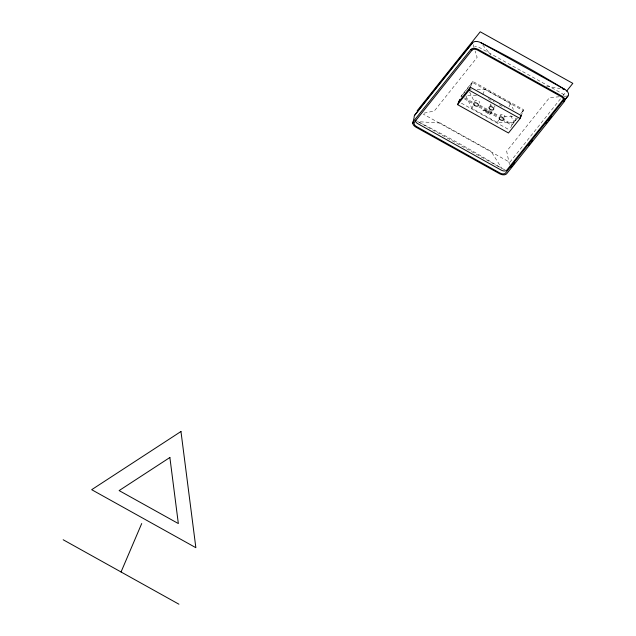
<?xml version="1.0" encoding="UTF-8"?>
<svg xmlns="http://www.w3.org/2000/svg" width="636" height="636" viewBox="0 0 636 636"><rect width="100%" height="100%" fill="white"/><g stroke="black" fill="none" stroke-linecap="round" stroke-linejoin="round"><path stroke-width="0.48" stroke-dasharray="3.18 2.39" d="M470.982 85.796L472.842 81.44L523.77 109.797L521.631 114.798M515.971 118.073L514.103 122.454L497.439 122.589L471.976 108.414L473.097 105.783M482.756 94.51L484.998 89.255L510.462 103.43L513.379 109.448M497.439 122.589L498.56 119.958M508.967 106.935L510.462 103.43M510.724 127.757L512.211 124.266L517.076 118.169M472.842 81.44L461.283 95.909L463.875 97.356M460.869 96.879L462.086 95.36M462.698 94.597L472.429 82.41L523.356 110.767L520.924 113.812M520.725 113.606L523.77 109.797M517.275 118.383L511.797 125.236L504.03 120.912M560.467 98.826L509.778 162.283L423.242 114.098M562.94 95.734L566.024 91.862M424.061 113.16L434.324 110.974L477.143 57.367L475.124 50.999M559.235 96.767L549.488 97.642L506.669 151.249L509.428 164.525M564.108 96.322L567.034 96.06M468.335 89.382L471.276 89.358M477.159 89.318L484.998 89.255M476.499 95.432L465.719 95.519L471.976 108.414M503.974 116.42L513.777 116.348M546.531 86.122L560.03 88.587M488.321 98.699L494.259 102.006M499.355 104.837L504.443 107.675M479.687 105.115L499.204 115.983M464.733 97.833L473.367 102.642M479.409 106.005L498.401 116.579M501.852 118.495L512.211 124.266M464.32 98.803L472.095 103.127M478.995 106.975L497.988 117.541M461.394 103.167L508.872 129.601M482.796 45.029L490.849 54.95M510.764 115.585L514.103 122.454M469.591 91.966L474.178 101.418M473.097 44.631L473.963 47.358M505.048 169.558A6.686 4.118 23.1 0 1 501.804 168.389A893.445 693.979 38.6 0 0 417.892 121.667A6.686 4.118 23.1 0 1 415.865 120.172M564.021 95.058A4.468 2.751 23.1 0 0 562.256 93.635L478.916 47.231A4.468 2.751 23.1 0 0 474.687 46.436M500.572 116.038A2.496 1.534 23.1 0 1 501.725 116.03M500.421 116.094A2.496 1.534 23.1 0 1 502.718 114.48A2.496 1.534 23.1 0 1 504.801 117.278M490.443 105.695A2.496 1.534 23.1 0 1 491.588 105.679M494.728 105.719A2.496 1.534 23.1 0 1 494.347 107.214M490.284 105.751A2.496 1.534 23.1 0 1 491.127 104.073M474.957 101.919A2.496 1.534 23.1 0 1 477.254 100.305A2.496 1.534 23.1 0 1 479.337 103.104M487.375 112.365C488.893 114.408 489.219 109.432 487.375 112.365M485.387 111.427L486.007 112.334L486.23 109.734L485.586 109.376L482.803 110.553L485.387 111.427M485.507 110.052L485.435 110.95L484.545 110.449L485.507 110.052M486.707 112.039C486.739 114.981 491.708 112.238 488.607 111.022A1.121 0.692 23.1 0 0 487.923 110.934L486.707 112.039M491.103 112.445L489.593 114.337L490.221 114.687L491.461 113.129L492.145 113.51L491.103 112.445M440.176 123.018L417.892 121.667L501.804 168.389L491.103 151.368L440.176 123.018"/><path stroke-width="0.95" d="M412.78 123.416L414.195 117.231A6.686 4.118 23.1 0 1 414.728 115.156A1598.522 212.241 -60.9 0 1 472.516 42.811A6.686 4.118 23.1 0 1 480.935 42.739A893.445 693.979 38.6 0 1 564.848 89.461A6.686 4.118 23.1 0 1 568.012 95.972L563.703 101.363M121.047 571.979L141.709 523.539M521.536 115.029L520.049 118.511L508.49 132.988L457.562 104.63L459.836 99.303M457.562 104.63L469.122 90.161L470.608 86.671M417.184 110.728L480.228 31.8L572.821 83.356L566.644 91.091M414.728 115.156L472.516 42.811M458.802 101.72L470.362 87.251L521.289 115.609L520.073 117.127M563.774 98.803L506.86 170.058A4.468 2.751 23.1 0 1 501.176 170.098L417.836 123.694A4.468 2.751 23.1 0 1 415.332 120.745M512.06 166.012L510.835 167.554A1598.522 212.241 -60.9 0 1 511.988 166.036M513.292 164.478L514.524 162.935M528.659 145.231L529.891 143.696M531.124 142.154L532.348 140.612M545.879 123.678L547.103 122.144M548.335 120.602L551.412 116.754M562.924 89.112L564.848 89.461L480.935 42.739M469.122 90.161L520.049 118.511M63.179 539.757L178.915 604.2M564.991 99.637A1598.522 212.241 -60.9 0 1 568.012 95.972M470.902 49.449L413.233 121.651A5.668 3.49 23.1 0 0 415.92 127.176L499.57 173.747A5.668 3.49 23.1 0 0 506.709 173.692L564.378 101.49A5.668 3.49 23.1 0 0 561.699 95.964L478.049 49.393A5.668 3.49 23.1 0 0 470.902 49.449M471.992 50.18L414.465 122.207A4.468 2.751 23.1 0 0 416.596 126.604L499.936 173.008A4.468 2.751 23.1 0 0 505.62 172.96L563.154 100.933A4.468 2.751 23.1 0 0 561.016 96.537L477.676 50.141A4.468 2.751 23.1 0 0 471.992 50.18M180.966 431.502L91.687 489.696L195.856 547.691L180.966 431.502M169.876 457.499L119.123 490.587L178.342 523.555L169.876 457.499M499.61 119.123A2.496 1.534 23.1 0 0 503.696 119.862A2.496 1.534 23.1 0 0 501.311 116.992A2.496 1.534 23.1 0 0 499.61 119.123M489.474 108.78A2.496 1.534 23.1 0 0 493.568 109.519A2.496 1.534 23.1 0 0 491.175 106.649A2.496 1.534 23.1 0 0 489.474 108.78M474.146 104.948A2.496 1.534 23.1 0 0 478.232 105.687A2.496 1.534 23.1 0 0 475.847 102.817A2.496 1.534 23.1 0 0 474.146 104.948"/></g></svg>
